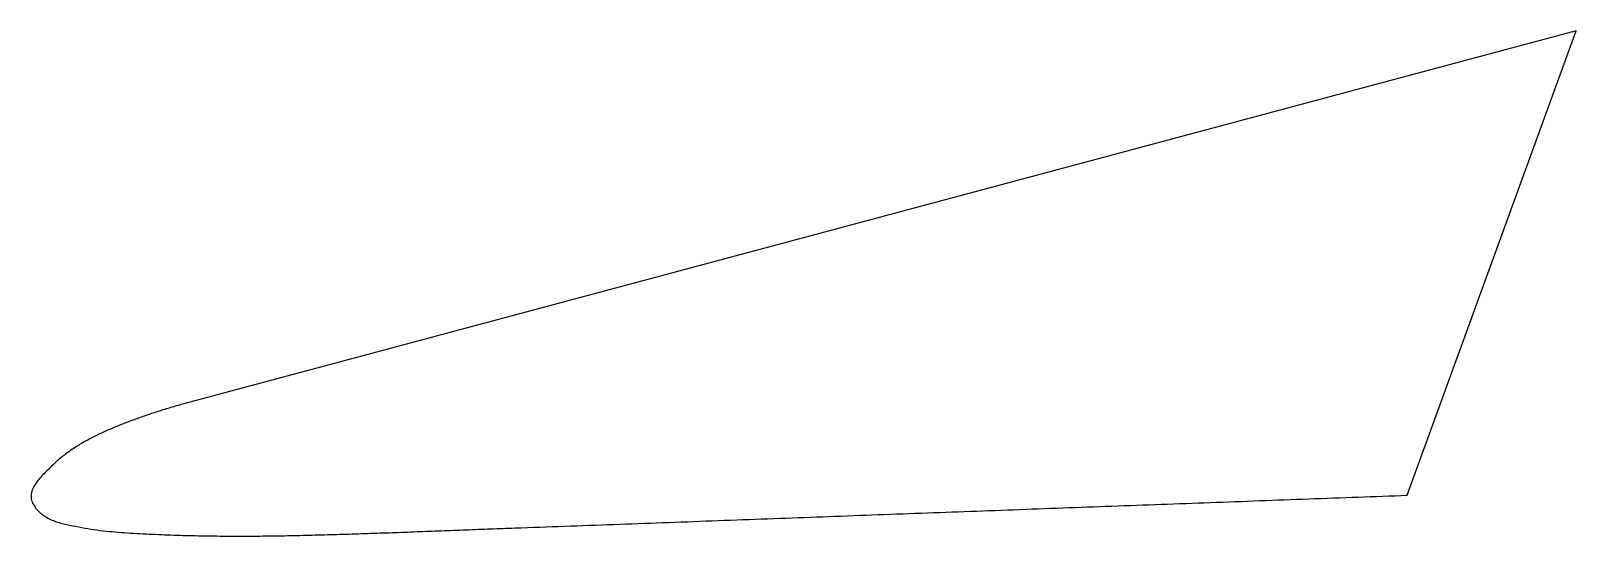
# Model space of a CAD drawing. Header units: millimetres. Extents: x 70 to 202, y -4 to 40.
import ezdxf

# ---------------------------------------------------------------- set-up
doc = ezdxf.new("R2010")
doc.units = ezdxf.units.MM

msp = doc.modelspace()

# ---------------------------------------------------------------- linework, layer by layer
at = {"color": 7, "linetype": 'Continuous', "lineweight": 25}
for p, q in [((201.79, 39.68), (83.15, 7.89)), ((187.32, -0.08), (201.79, 39.68)), ((186.8, -0.1), (187.32, -0.08))]:
    msp.add_line(p, q, dxfattribs=at)
msp.add_open_spline([(83.15, 7.89), (82.81, 7.8), (82.13, 7.61), (81.12, 7.31), (80.12, 6.99), (79.12, 6.65), (78.13, 6.3), (77.14, 5.92), (76.17, 5.51), (75.21, 5.07), (74.28, 4.59), (73.52, 4.14), (72.94, 3.75), (72.51, 3.44), (72.1, 3.12), (71.7, 2.77), (71.31, 2.41), (70.94, 2.04), (70.57, 1.67), (70.21, 1.28), (69.9, 0.86), (69.64, 0.39), (69.51, -0.13), (69.61, -0.66), (69.88, -1.11), (70.23, -1.5), (70.64, -1.84), (71.1, -2.11), (71.58, -2.31), (72.26, -2.52), (73.12, -2.69), (74.15, -2.9), (75.19, -3.06), (76.24, -3.18), (77.29, -3.27), (78.34, -3.34), (79.39, -3.39), (80.45, -3.44), (81.5, -3.48), (82.55, -3.52), (83.96, -3.55), (85.71, -3.58), (87.82, -3.58), (89.93, -3.57), (92.03, -3.53), (94.14, -3.48), (96.25, -3.42), (98.35, -3.35), (100.46, -3.28), (102.56, -3.2), (104.67, -3.12), (106.78, -3.04), (108.88, -2.96), (111.69, -2.86), (115.2, -2.73), (119.41, -2.58), (123.62, -2.42), (127.84, -2.27), (132.05, -2.11), (136.26, -1.96), (140.47, -1.8), (144.68, -1.65), (148.9, -1.49), (153.11, -1.34), (157.32, -1.18), (162.94, -0.98), (169.96, -0.72), (178.38, -0.41), (184, -0.2), (186.8, -0.1)], degree=3, knots=[0.475675, 0.475675, 0.475675, 0.475675, 0.4797559, 0.4838367, 0.4879175, 0.4919984, 0.4960792, 0.50016, 0.5042409, 0.5083217, 0.5124025, 0.5164834, 0.5185238, 0.5205642, 0.5226046, 0.524645, 0.5266854, 0.5287258, 0.5307663, 0.5328067, 0.5348471, 0.5368875, 0.5389279, 0.5409683, 0.5430088, 0.5450492, 0.5470896, 0.54913, 0.5511704, 0.5532108, 0.5572917, 0.5613725, 0.5654533, 0.5695342, 0.573615, 0.5776958, 0.5817767, 0.5858575, 0.5899383, 0.5940191, 0.5981, 0.6062616, 0.6144233, 0.622585, 0.6307466, 0.6389083, 0.6470699, 0.6552316, 0.6633933, 0.6715549, 0.6797166, 0.6878783, 0.6960399, 0.7042016, 0.7205249, 0.7368482, 0.7531716, 0.7694949, 0.7858182, 0.8021415, 0.8184649, 0.8347882, 0.8511115, 0.8674348, 0.8837581, 0.9000815, 0.9327281, 0.9653748, 0.9980214, 0.9980214, 0.9980214, 0.9980214], dxfattribs=at)

doc.saveas('drawing.dxf')
